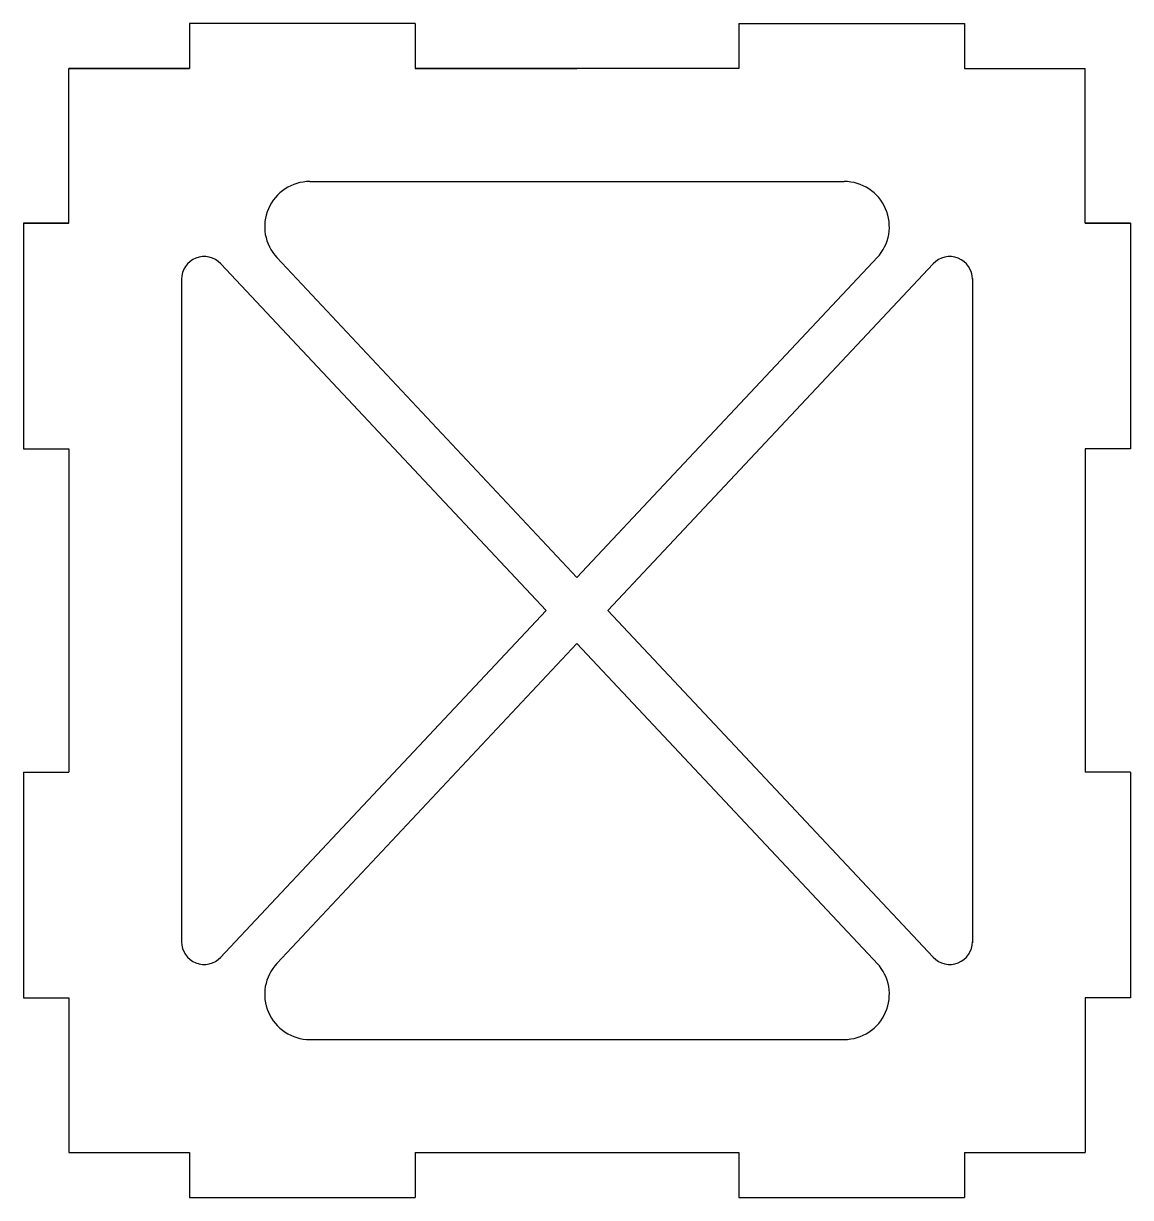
# Model space of a CAD drawing. Header units: millimetres. Extents: x 2279.5 to 2328.5, y 1208.9 to 1260.9.
import ezdxf

# ---------------------------------------------------------------- set-up
doc = ezdxf.new("R2010")
doc.units = ezdxf.units.MM
doc.layers.add('1.5mm碳板', color=114, linetype='Continuous')

msp = doc.modelspace()

# ---------------------------------------------------------------- linework, layer by layer
at = {"layer": '1.5mm碳板'}
for p, q in [((2296.849, 1260.9), (2286.849, 1260.9)), ((2286.849, 1260.9), (2286.849, 1258.9)), ((2296.849, 1260.9), (2296.849, 1258.9)), ((2311.165, 1260.9), (2321.165, 1260.9)), ((2311.165, 1260.9), (2311.165, 1258.9)), ((2321.165, 1260.9), (2321.165, 1258.9)), ((2286.849, 1258.9), (2281.507, 1258.9)), ((2281.507, 1252.058), (2281.507, 1258.9)), ((2281.507, 1258.9), (2286.849, 1258.9)), ((2311.165, 1258.9), (2296.849, 1258.9)), ((2296.849, 1258.9), (2304.007, 1258.9)), ((2321.165, 1258.9), (2326.507, 1258.9)), ((2326.507, 1252.058), (2326.507, 1258.9)), ((2292.182, 1253.9), (2315.833, 1253.9)), ((2279.507, 1252.058), (2281.507, 1252.058)), ((2281.507, 1252.058), (2279.507, 1252.058)), ((2279.507, 1252.058), (2279.507, 1242.058)), ((2328.507, 1252.058), (2326.507, 1252.058)), ((2326.507, 1252.058), (2328.507, 1252.058)), ((2328.507, 1252.058), (2328.507, 1242.058)), ((2288.237, 1250.26), (2302.636, 1234.9)), ((2290.723, 1250.532), (2304.007, 1236.362)), ((2304.007, 1236.362), (2317.322, 1250.564)), ((2305.378, 1234.9), (2319.778, 1250.259)), ((2286.507, 1249.576), (2286.507, 1220.224)), ((2321.507, 1249.602), (2321.507, 1220.186)), ((2279.507, 1242.058), (2281.507, 1242.058)), ((2281.507, 1242.058), (2281.507, 1227.742)), ((2326.507, 1242.058), (2326.507, 1227.742)), ((2328.507, 1242.058), (2326.507, 1242.058)), ((2288.214, 1219.516), (2302.636, 1234.9)), ((2319.778, 1219.541), (2305.378, 1234.9)), ((2304.007, 1233.438), (2290.723, 1219.267)), ((2304.007, 1233.438), (2317.336, 1219.22)), ((2279.507, 1227.742), (2281.507, 1227.742)), ((2279.507, 1227.742), (2279.507, 1217.742)), ((2328.507, 1227.742), (2326.507, 1227.742)), ((2328.507, 1227.742), (2328.507, 1217.742)), ((2279.507, 1217.742), (2281.507, 1217.742)), ((2281.507, 1217.742), (2281.507, 1210.9)), ((2326.507, 1217.742), (2326.507, 1210.9)), ((2328.507, 1217.742), (2326.507, 1217.742)), ((2292.182, 1215.899), (2315.833, 1215.9)), ((2281.507, 1210.9), (2286.849, 1210.9)), ((2286.849, 1210.9), (2286.849, 1208.9)), ((2296.849, 1210.9), (2311.165, 1210.9)), ((2296.849, 1210.9), (2296.849, 1208.9)), ((2311.165, 1210.9), (2311.165, 1208.9)), ((2321.165, 1210.9), (2326.507, 1210.9)), ((2321.165, 1210.9), (2321.165, 1208.9)), ((2286.849, 1208.9), (2296.849, 1208.9)), ((2311.165, 1208.9), (2321.165, 1208.9))]:
    msp.add_line(p, q, dxfattribs=at)
for centre, radius, start, end in [((2292.182, 1251.9), 2, 90, 223.1524), ((2315.833, 1251.899), 2, 316.8462, 89.9986), ((2287.507, 1249.576), 1, 43.1524, 180), ((2320.507, 1249.575), 1, 359.9986, 136.8462), ((2287.507, 1220.224), 1, 180.0016, 316.8492), ((2320.508, 1220.225), 1, 223.1554, 0.003), ((2292.182, 1217.899), 2, 136.8492, 270.0016), ((2315.833, 1217.9), 2, 270.003, 43.1553)]:
    msp.add_arc(centre, radius, start, end, dxfattribs=at)

doc.saveas('drawing.dxf')
